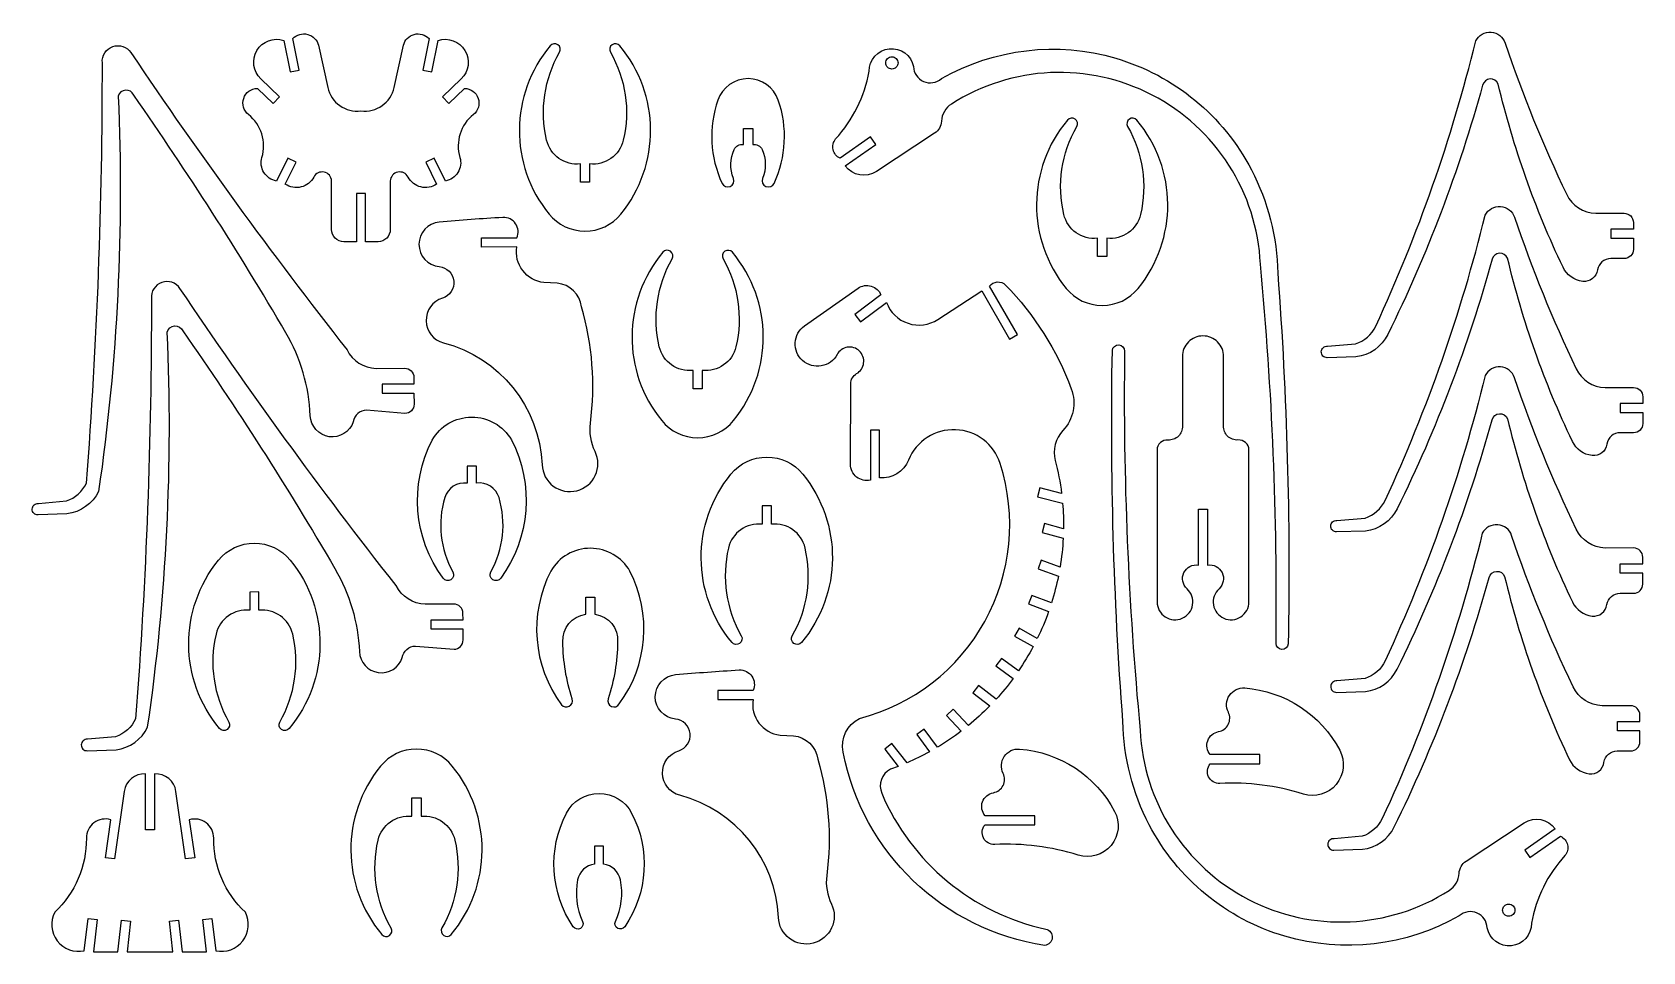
# Model space of a CAD drawing. Extents: x 0 to 532, y 0 to 304.
import ezdxf

# ---------------------------------------------------------------- set-up
doc = ezdxf.new("R2010")
doc.units = 0
doc.layers.get('0').update_dxf_attribs({"color": 1, "linetype": 'CONTINUOUS'})
doc.layers.add('CYAN', color=1, linetype='CONTINUOUS')

msp = doc.modelspace()

# ---------------------------------------------------------------- linework, layer by layer
for points in [[(283.81, 295.63, -0.414214), (285.83, 293.61, -0.414214), (283.81, 291.59, -0.414214), (281.79, 293.61, -0.414214), (283.81, 295.63)], [(487.44, 15.79, -0.414214), (489.46, 13.77, -0.414214), (487.44, 11.75, -0.414214), (485.42, 13.77, -0.414214), (487.44, 15.79)]]:
    msp.add_lwpolyline(points, format="xyb", close=True)
at = {"layer": 'CYAN'}
for points in [[(75.84, 262.39, 0.307919), (71.4, 276.56, -0.317014), (69.82, 281.92, -0.317014), (74.34, 285.21), (79.54, 280.24), (81.63, 282.44), (75.46, 288.33, -0.349718), (74.18, 297.72, -0.349718), (83.05, 301.07), (85.15, 290.66), (88.12, 291.26), (86.03, 301.67, -0.272587), (90.94, 303.05, -0.272587), (94.53, 299.43), (97.57, 285.51, 0.38939), (108.52, 277.8, 0.389468), (119.49, 285.51), (122.53, 299.43, -0.272585), (126.12, 303.05, -0.272585), (131.03, 301.66), (128.93, 291.26), (131.9, 290.66), (134, 301.07, -0.349671), (142.87, 297.72, -0.349671), (141.59, 288.32), (135.42, 282.43), (137.51, 280.24), (142.72, 285.21, -0.316951), (147.23, 281.92, -0.316951), (145.65, 276.56, 0.307977), (141.2, 262.39, -0.215066), (140.55, 257.41, -0.215066), (136.39, 254.6), (132.67, 262.16), (129.95, 260.82), (133.51, 253.58, -0.213924), (128.28, 252.65, -0.213924), (124.11, 255.93, 0.33711), (120.68, 257.53, 0.33711), (118.22, 254.65), (118.21, 238.59, -0.414194), (114.17, 234.55), (110.04, 234.55), (110.04, 250.47), (107.01, 250.47), (107.01, 234.55), (102.88, 234.55, -0.414194), (98.84, 238.59), (98.84, 254.65, 0.337061), (96.38, 257.53, 0.337061), (92.95, 255.93, -0.214023), (88.77, 252.65, -0.214023), (83.54, 253.59), (87.1, 260.82), (84.37, 262.16), (80.66, 254.6, -0.215022), (76.5, 257.41, -0.215022), (75.84, 262.39)], [(427.64, 200.03), (436.9, 200.83, 0.203228), (443.55, 206.66, 0.047993), (476.58, 300.91, -0.301183), (481.66, 303.76, -0.301183), (486.27, 300.19, 0.03004), (506.58, 250.17, 0.281392), (516.17, 243.94), (525.56, 243.94, -0.414214), (528.6, 240.91), (528.59, 238.71), (521.16, 238.71), (521.16, 235.68), (528.6, 235.68), (528.6, 232.04, -0.414365), (525.57, 229.01), (521.15, 229.01, 0.375742), (516.75, 225.23, -0.406961), (511.87, 221.47, -0.257442), (505.38, 226.11, -0.053078), (483.96, 286.65, 0.319658), (481.28, 288.31, 0.319658), (478.83, 286.32, -0.047509), (447.51, 203.91, -0.25434), (437.03, 196.51), (427.52, 196.25, -0.206552), (426.12, 196.8, -0.206552), (425.57, 198.2, -0.206552), (426.21, 199.56, -0.206552), (427.64, 200.03)], [(1.96, 144.31, -0.206573), (0.56, 144.86, -0.206573), (0, 146.25, -0.206573), (0.63, 147.62, -0.206573), (2.05, 148.1), (11.31, 148.95, 0.203314), (17.93, 154.84, 0.019433), (23.15, 293.68, -0.342177), (26.58, 299.01, -0.342177), (32.59, 297.01, 0.018729), (103.93, 198.88, 0.281441), (113.57, 192.72), (122.96, 192.77, -0.414277), (126.01, 189.76), (126.02, 187.55), (115.51, 187.55), (115.53, 184.52), (126.04, 184.53), (126.06, 180.89, -0.414179), (123.06, 177.84), (110.37, 178.87, 0.37594), (106, 175.07, -0.361726), (98.06, 170.16, -0.361726), (91.8, 177.07, 0.122321), (83.75, 204.48, 0.020286), (33.5, 282.99, 0.319712), (30.81, 284.63, 0.319712), (28.37, 282.62, -0.047509), (21.91, 152.1, -0.254286), (11.47, 144.64), (1.96, 144.31)], [(170.64, 243.68, 0.225426), (182.48, 238.05, 0.225426), (194.33, 243.67, 0.359725), (193.96, 299.28, 0.38826), (191.45, 299.61, 0.38826), (190.89, 297.14, -0.190034), (195.14, 268.11, -0.380039), (184, 260.25), (184, 254.19), (180.97, 254.19), (180.97, 260.25, -0.379929), (169.83, 268.11, -0.190043), (174.09, 297.14, 0.388424), (173.53, 299.61, 0.388424), (171.02, 299.28, 0.35971), (170.64, 243.68)], [(266.71, 262.16, -0.235432), (264.4, 264.97, -0.235432), (265.24, 268.5, 0.139037), (276.32, 290.85, -0.388169), (282.93, 298.31, -0.388169), (290.94, 292.4, 0.289747), (294.28, 287.5, 0.289747), (300.14, 288.42, -0.203977), (357.72, 295.16, -0.203977), (402.49, 258.34, -0.115848), (411.2, 224.15, -0.023332), (414.66, 101.72, -0.405396), (412.57, 99.85, -0.405396), (410.63, 101.89, 0.026741), (405.47, 227.12, 0.267755), (369.74, 283.01, 0.267755), (303.47, 280.05, 0.243796), (300.17, 274.36, -0.240055), (297.9, 270.37), (278.71, 257.75, -0.402896), (268.44, 259.67), (278.53, 266.7), (276.8, 269.19), (266.71, 262.16)], [(227.75, 253.84, 0.406743), (230.44, 252.82, 0.406743), (231.53, 255.48, -0.203854), (231.71, 265.01, -0.347182), (234.82, 266.63), (234.83, 271.91), (237.85, 271.91), (237.85, 266.63, -0.347357), (240.97, 265.01, -0.203863), (241.14, 255.48, 0.406565), (242.24, 252.82, 0.406565), (244.93, 253.84, 0.194789), (246.31, 281.34, 0.319173), (236.34, 288.42, 0.319173), (226.38, 281.34, 0.194808), (227.75, 253.84)], [(341.38, 219.12, 0.225426), (353.23, 213.5, 0.225426), (365.07, 219.12, 0.359725), (364.71, 274.72, 0.388411), (362.2, 275.05, 0.388411), (361.64, 272.58, -0.19004), (365.89, 243.55, -0.37993), (354.75, 235.69), (354.75, 229.63), (351.72, 229.63), (351.71, 235.69, -0.379929), (340.58, 243.56, -0.190055), (344.84, 272.59, 0.388618), (344.28, 275.06, 0.388618), (341.77, 274.73, 0.35971), (341.38, 219.12)], [(430.75, 142.48), (440.01, 143.28, 0.203228), (446.67, 149.12, 0.047992), (479.69, 243.36, -0.301183), (484.78, 246.21, -0.301183), (489.38, 242.63, 0.030039), (509.69, 192.62, 0.281392), (519.28, 186.39), (528.68, 186.39, -0.414214), (531.71, 183.36), (531.71, 181.15), (524.27, 181.15), (524.27, 178.12), (531.71, 178.12), (531.71, 174.49, -0.414365), (528.68, 171.46), (524.26, 171.46, 0.375742), (519.87, 167.68, -0.406961), (514.98, 163.92, -0.257442), (508.49, 168.57, -0.053078), (487.07, 229.1, 0.319754), (484.39, 230.76, 0.319754), (481.95, 228.77, -0.047508), (450.63, 146.36, -0.25434), (440.14, 138.97), (430.63, 138.7, -0.206552), (429.24, 139.25, -0.206552), (428.68, 140.65, -0.206552), (429.32, 142.01, -0.206552), (430.75, 142.48)], [(135.77, 201.17, -0.329088), (168.33, 160.85, 0.2255), (172.03, 153.86, 0.2255), (179.79, 152.31, 0.2255), (185.89, 157.35, 0.2255), (185.83, 165.26, -0.14443), (184.28, 174.67, 0.104352), (181.32, 213.07, 0.34747), (173.3, 220.86), (168.89, 221.04, -0.203188), (161.93, 225.04, -0.203188), (159.96, 232.82), (148.3, 232.81), (148.3, 235.85), (159.96, 235.85, 0.263924), (159.58, 240.51, 0.263924), (155.39, 242.58, 0.007831), (134.4, 241.04, 0.387689), (127.68, 233.71, 0.387689), (134.36, 226.34, -0.357601), (139.19, 221.57, -0.357601), (135.44, 215.9, 0.334982), (130.05, 208.41, 0.334982), (135.77, 201.17)], [(207.83, 175.46, 0.225404), (219.67, 169.83, 0.225404), (231.52, 175.46, 0.359725), (231.15, 231.06, 0.388411), (228.64, 231.39, 0.388411), (228.09, 228.92, -0.19004), (232.33, 199.89, -0.379929), (221.19, 192.03), (221.19, 185.97), (218.16, 185.97), (218.16, 192.03, -0.379929), (207.02, 199.89, -0.190044), (211.28, 228.92, 0.388618), (210.72, 231.4, 0.388618), (208.21, 231.06, 0.359717), (207.83, 175.46)], [(18.16, 66.42), (27.67, 66.75, 0.254286), (38.11, 74.21, 0.047509), (44.57, 204.73, -0.319712), (47.01, 206.74, -0.319712), (49.7, 205.1, -0.020286), (99.95, 126.59, -0.12233), (108, 99.18, 0.361726), (114.26, 92.27, 0.361726), (122.19, 97.17, -0.37594), (126.57, 100.98), (139.26, 99.95, 0.41437), (142.26, 103), (142.24, 106.63), (131.73, 106.63), (131.71, 109.66), (142.22, 109.66), (142.21, 111.87, 0.414277), (139.16, 114.88), (129.77, 114.82, -0.281441), (120.13, 120.99, -0.018728), (48.79, 219.12, 0.342177), (42.78, 221.11, 0.342177), (39.35, 215.79, -0.019433), (34.13, 76.94, -0.203314), (27.51, 71.06), (18.25, 70.21, 0.206571), (16.83, 69.73, 0.206571), (16.2, 68.36, 0.206571), (16.76, 66.96, 0.206571), (18.16, 66.42)], [(267.7, 66, -0.333221), (273.09, 77.08, 0.206713), (314.5, 109.15, 0.206713), (319.55, 161.28, 0.315295), (304.82, 172.45, 0.315295), (289.29, 162.43, -0.325537), (279.75, 156.52), (279.75, 172.31), (276.72, 172.31), (276.72, 155.83, -0.230011), (272.17, 156.83, -0.230011), (270.15, 161.03), (270.24, 187.6, -0.269425), (272.18, 190.99, 0.235006), (274.49, 194.49, 0.235006), (273.1, 198.44, 0.235006), (269.1, 199.71, 0.235006), (265.69, 197.29, -0.229167), (260.5, 193.54, -0.229167), (254.35, 195.28, -0.229167), (251.89, 201.18, -0.229167), (254.99, 206.77), (272.68, 219.2, -0.229153), (276.99, 219.9, -0.229153), (280.21, 216.96), (271.58, 210.48), (273.4, 208.06), (282.03, 214.53, 0.228896), (289.15, 207.6, 0.228896), (299, 208.88), (313.47, 218.32), (322.67, 202.42), (325.29, 203.93), (316.09, 219.84, -0.223028), (318.61, 221.27, -0.223028), (321.32, 220.25, -0.104498), (343.05, 185.94, -0.284684), (340.29, 172.21, 0.25667), (337.76, 162.32, -0.03251), (339.83, 151.41), (332.66, 153.21), (331.92, 150.27), (340.16, 148.2, -0.024731), (340.46, 139.75), (334.19, 141.46), (333.39, 138.54), (340.36, 136.63, -0.028072), (339.33, 127.09), (333.13, 129.36), (332.08, 126.52), (338.78, 124.07, -0.026484), (336.52, 115.3), (330.03, 117.72), (328.96, 114.89), (335.56, 112.42, -0.028266), (331.82, 103.51), (325.82, 106.92), (324.32, 104.29), (330.44, 100.81, -0.027379), (325.6, 92.8), (319.97, 96.94), (318.17, 94.5), (323.85, 90.32, -0.026032), (318.21, 83.43), (312.35, 87.94), (310.5, 85.54), (316.12, 81.22, -0.028036), (309.05, 74.75), (304.08, 80.12), (301.86, 78.06), (306.66, 72.87, -0.027604), (298.85, 67.58), (294.48, 73.59), (292.03, 71.81), (296.2, 66.07, -0.024022), (288.83, 62.45), (283.84, 68.83), (281.45, 66.97), (285.91, 61.26), (283.34, 60.31, 0.392851), (280.47, 52.36, 0.243261), (334.63, 7.48, -0.370879), (336.76, 4.66, -0.370879), (334.28, 2.13, -0.317603), (267.7, 66)], [(371.37, 115.57, 0.253499), (374.05, 110.63, 0.253499), (379.65, 110.18, 0.253499), (383.09, 114.62, 0.253499), (381.24, 119.93, -0.331636), (380.22, 125.24, -0.331636), (385.01, 127.74), (385.01, 146.17), (388.03, 146.17), (388.04, 127.73, -0.3317), (392.83, 125.24, -0.3317), (391.81, 119.93, 0.253562), (389.96, 114.62, 0.253562), (393.4, 110.18, 0.253562), (399, 110.64, 0.253562), (401.68, 115.58), (401.67, 165.75, 0.209575), (400.59, 168.2, 0.209575), (398.07, 169.07, -0.217709), (394.62, 170.32, -0.217709), (393.32, 173.75), (393.31, 196.63, 0.414215), (386.51, 203.44, 0.414215), (379.71, 196.63), (379.71, 173.75, -0.217879), (378.41, 170.32, -0.217879), (374.96, 169.06, 0.209353), (372.44, 168.19, 0.209353), (371.37, 165.74), (371.37, 115.57)], [(368.76, 41.97, -0.115848), (360.06, 76.16, -0.023332), (356.59, 198.59, -0.405246), (358.69, 200.46, -0.405246), (360.62, 198.41, 0.02674), (365.78, 73.19, 0.267754), (401.52, 17.3, 0.267754), (467.79, 20.26, 0.243757), (471.08, 25.95, -0.240158), (473.35, 29.94), (492.55, 42.55, -0.402938), (502.81, 40.63), (492.72, 33.6), (494.45, 31.12), (504.55, 38.15, -0.235458), (506.86, 35.34, -0.235458), (506.01, 31.8, 0.139029), (494.93, 9.46, -0.388208), (488.33, 2, -0.388208), (480.32, 7.91, 0.289766), (476.98, 12.81, 0.289766), (471.12, 11.89, -0.203979), (413.54, 5.15, -0.203979), (368.76, 41.97)], [(430.74, 89.47, 0.206552), (429.31, 89, 0.206552), (428.68, 87.64, 0.206552), (429.23, 86.24, 0.206552), (430.62, 85.69), (440.14, 85.96, 0.254262), (450.62, 93.35, 0.047509), (481.94, 175.76, -0.319701), (484.38, 177.75, -0.319701), (487.06, 176.1, 0.053078), (508.48, 115.56, 0.257442), (514.98, 110.92, 0.40722), (519.86, 114.68, -0.375706), (524.25, 118.45), (528.67, 118.45, 0.414365), (531.7, 121.49), (531.7, 125.12), (524.27, 125.12), (524.26, 128.15), (531.7, 128.15), (531.7, 130.36, 0.414214), (528.67, 133.39), (519.27, 133.38, -0.281392), (509.69, 139.62, -0.030039), (489.37, 189.63, 0.301231), (484.77, 193.2, 0.301231), (479.69, 190.35, -0.047993), (446.66, 96.11, -0.203189), (440.01, 90.28), (430.74, 89.47)], [(138.89, 125.5, -0.396244), (138.24, 122.92, -0.396244), (135.63, 123.41, -0.284758), (132.04, 169, -0.268712), (145.07, 176.64, -0.268712), (158.18, 169.14, -0.285791), (154.67, 123.41, -0.396266), (152.06, 122.92, -0.396266), (151.42, 125.5, 0.201544), (154.12, 150.04, 0.373782), (146.66, 154.79), (146.66, 160.46), (143.64, 160.46), (143.64, 154.78, 0.373845), (136.18, 150.03, 0.201546), (138.89, 125.5)], [(234.1, 104.35, -0.388642), (233.54, 101.88, -0.388642), (231.03, 102.21, -0.359712), (230.69, 157.82, -0.22538), (242.53, 163.43, -0.22538), (254.37, 157.8, -0.359706), (253.97, 102.2, -0.388565), (251.46, 101.87, -0.388565), (250.91, 104.34, 0.190048), (255.17, 133.37, 0.379815), (244.04, 141.24), (244.04, 147.29), (241.01, 147.3), (241.01, 141.24, 0.37993), (229.86, 133.38, 0.190062), (234.1, 104.35)], [(429.79, 37.37, 0.206552), (428.36, 36.9, 0.206552), (427.72, 35.54, 0.206552), (428.27, 34.14, 0.206552), (429.67, 33.58), (439.18, 33.85, 0.254267), (449.66, 41.25, 0.047509), (480.98, 123.66, -0.319701), (483.43, 125.65, -0.319701), (486.1, 123.99, 0.053078), (507.53, 63.45, 0.257388), (514.02, 58.81, 0.407235), (518.9, 62.57, -0.375706), (523.3, 66.35), (527.72, 66.35, 0.414365), (530.75, 69.38), (530.74, 73.01), (523.31, 73.01), (523.31, 76.04), (530.74, 76.04), (530.74, 78.25, 0.414214), (527.71, 81.28), (518.32, 81.28, -0.281394), (508.73, 87.51, -0.03004), (488.41, 137.52, 0.301183), (483.81, 141.09, 0.301183), (478.73, 138.25, -0.047992), (445.7, 44, -0.20323), (439.05, 38.17), (429.79, 37.37)], [(64.92, 75.91, -0.388446), (64.36, 73.44, -0.388446), (61.86, 73.77, -0.359688), (61.5, 129.37, -0.225399), (73.35, 134.99, -0.225399), (85.19, 129.37, -0.359725), (84.8, 73.76, -0.388535), (82.29, 73.43, -0.388535), (81.73, 75.9, 0.190052), (85.99, 104.93, 0.379877), (74.85, 112.8), (74.85, 118.86), (71.82, 118.85), (71.82, 112.8, 0.379941), (60.68, 104.94, 0.190052), (64.92, 75.91)], [(174.79, 81.6, 0.352225), (177.31, 81.17, 0.352225), (178.27, 83.53, -0.076182), (175.2, 102.35, -0.400599), (182.73, 111.48), (182.74, 117.13), (185.77, 117.12), (185.76, 111.48, -0.400854), (193.27, 102.32, -0.076166), (190.13, 83.51, 0.377596), (191.24, 81.06, 0.377596), (193.81, 81.86, 0.284617), (197.34, 125.71, 0.268807), (184.28, 133.3, 0.268807), (171.21, 125.75, 0.287007), (174.79, 81.6)], [(213.78, 51.7, -0.33504), (208.06, 58.94, -0.33504), (213.45, 66.42, 0.357601), (217.2, 72.09, 0.357601), (212.37, 76.87, -0.387689), (205.69, 84.23, -0.387689), (212.41, 91.56, -0.007831), (233.4, 93.1, -0.263715), (237.59, 91.03, -0.263715), (237.97, 86.37), (226.3, 86.37), (226.3, 83.34), (237.96, 83.34, 0.20324), (239.93, 75.56, 0.20324), (246.9, 71.56), (251.31, 71.38, -0.347409), (259.33, 63.6, -0.104357), (262.29, 25.2, 0.144456), (263.85, 15.79, -0.225514), (263.9, 7.88, -0.225514), (257.8, 2.84, -0.225514), (250.04, 4.38, -0.225514), (246.34, 11.37, 0.329113), (213.78, 51.7)], [(392.09, 55.63, -0.299098), (388.37, 57.82, -0.299098), (388.9, 62.1), (405.31, 62.11), (405.31, 65.14), (388.9, 65.14, -0.269214), (388.07, 69.74, -0.269214), (391.66, 72.73, 0.236974), (394.87, 75.11, 0.236974), (394.89, 79.11, -0.270187), (395.25, 84.71, -0.270187), (400.31, 87.15, -0.256873), (431.67, 66.57, -0.304066), (430.51, 55.31, -0.304066), (419.65, 52.11, 0.08842), (392.09, 55.63)], [(115.4, 5.72, 0.388473), (117.92, 5.39, 0.388473), (118.47, 7.86, -0.190047), (114.21, 36.89, -0.379828), (125.34, 44.76), (125.34, 50.82), (128.37, 50.82), (128.37, 44.76, -0.380047), (139.52, 36.9, -0.19006), (135.28, 7.87, 0.38827), (135.84, 5.4, 0.38827), (138.35, 5.73, 0.359682), (138.69, 61.34, 0.225407), (126.85, 66.96, 0.225407), (115.01, 61.32, 0.359709), (115.4, 5.72)], [(317.75, 35.46, -0.299098), (314.03, 37.64, -0.299098), (314.56, 41.93), (330.97, 41.94), (330.97, 44.96), (314.56, 44.96, -0.269214), (313.73, 49.56, -0.269214), (317.32, 52.56, 0.236984), (320.53, 54.94, 0.236984), (320.55, 58.94, -0.270145), (320.92, 64.54, -0.270145), (325.97, 66.98, -0.256873), (357.33, 46.4, -0.304074), (356.17, 35.14, -0.304074), (345.31, 31.93, 0.08842), (317.75, 35.46)], [(7.43, 13.05, 0.29019), (8.29, 3.62, 0.29019), (17.19, 0.37), (18.48, 11.04), (21.49, 10.68), (20.2, 0), (28.32, 0), (29.44, 10.4), (32.46, 10.07), (31.37, 0.01), (46.42, 0), (45.34, 10.07), (48.35, 10.4), (49.47, 0), (57.59, 0), (56.3, 10.67), (59.31, 11.04), (60.6, 0.36, 0.290226), (69.5, 3.61, 0.290226), (70.37, 13.04, -0.20884), (59.91, 37.56, 0.237785), (57.41, 42.61, 0.237785), (51.86, 43.61), (53.64, 31.09), (50.64, 30.66), (47.46, 52.98, 0.388942), (40.42, 58.76), (40.42, 40.3), (37.39, 40.3), (37.39, 58.76, 0.388993), (30.34, 52.98), (27.15, 30.67), (24.16, 31.09), (25.94, 43.62, 0.237859), (20.39, 42.62, 0.237859), (17.89, 37.56, -0.208831), (7.43, 13.05)], [(181.71, 10.03, -0.390143), (180.98, 7.75, -0.390143), (178.64, 8.28, -0.276937), (176.36, 45.78, -0.279784), (187.13, 52.32, -0.279784), (197.9, 45.79, -0.276899), (195.62, 8.29, -0.389804), (193.28, 7.75, -0.389804), (192.55, 10.03, 0.160105), (194.18, 23.78, 0.322502), (188.64, 28.92), (188.64, 34.87), (185.61, 34.87), (185.61, 28.92, 0.322401), (180.07, 23.78, 0.160117), (181.71, 10.03)]]:
    msp.add_lwpolyline(points, format="xyb", close=True, dxfattribs=at)

doc.saveas('drawing.dxf')
